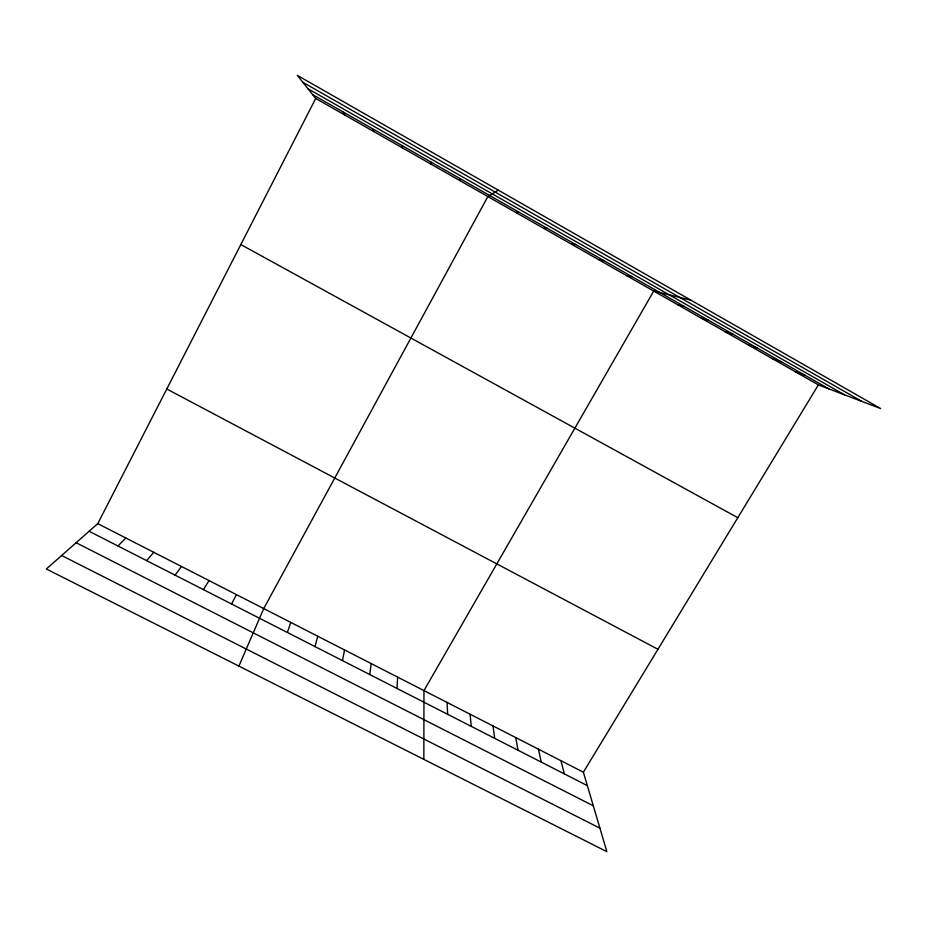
<?xml version="1.0" encoding="UTF-8"?>
<svg xmlns="http://www.w3.org/2000/svg" width="927" height="927" viewBox="0 0 927 927"><rect width="100%" height="100%" fill="white"/><g stroke="black" fill="none" stroke-linecap="round" stroke-linejoin="round"><path stroke-width="1.39" d="M423.848 759.352L423.963 690.592L653.72 291.055L690.731 300.081M396.953 688.425L397.648 677.116M431.194 164.253L431.368 162.283M369.792 674.566L371.171 663.57M342.48 660.615L344.543 649.943M314.995 646.594L317.764 636.235M287.358 632.481L290.823 622.446M238.911 666.096L263.731 608.576L487.857 196.547L498.274 190.151M97.775 523.639L583.384 772.191L606.861 851.658L46.35 568.993L97.775 523.639L315.713 98.447L297.3 75.342L880.65 408.564L818.379 384.89L315.713 98.447M231.565 603.998L236.478 594.624M583.384 772.191L818.379 384.89M203.419 589.618L209.062 580.592M459.618 180.452L460.58 178.934M175.11 575.169L181.483 566.478M146.617 560.626L153.743 552.283M117.961 545.991L125.84 538.008M515.933 212.538L518.436 211.912M543.825 228.436L547.092 228.251M571.553 244.241L575.574 244.485M599.109 259.942L603.871 260.614M626.501 275.551L631.982 276.64M677.625 304.682L684.462 306.559M701.391 318.228L708.854 320.464M725.041 331.704L733.118 334.299M748.564 345.111L757.243 348.054M771.959 358.436L781.241 361.739M795.239 371.704L805.111 375.342M61.622 555.516L599.931 828.182M76.118 542.735L593.315 805.806M89.119 531.264L587.359 785.644M166.779 389.004L657.961 649.282M240.823 244.554L737.799 517.695M302.805 82.26L862.145 401.53M308.007 88.772L844.59 394.856M312.642 94.589L828.854 388.877M342.608 111.68L344.856 115.052M372.387 128.656L373.813 131.553M560.951 760.708L564.369 773.906M401.97 145.516L402.596 147.949M538.402 749.167L541.264 762.11M515.748 737.568L518.042 750.256M492.979 725.911L494.705 738.344M470.093 714.196L471.24 726.362M447.081 702.423L447.648 714.323"/></g></svg>
